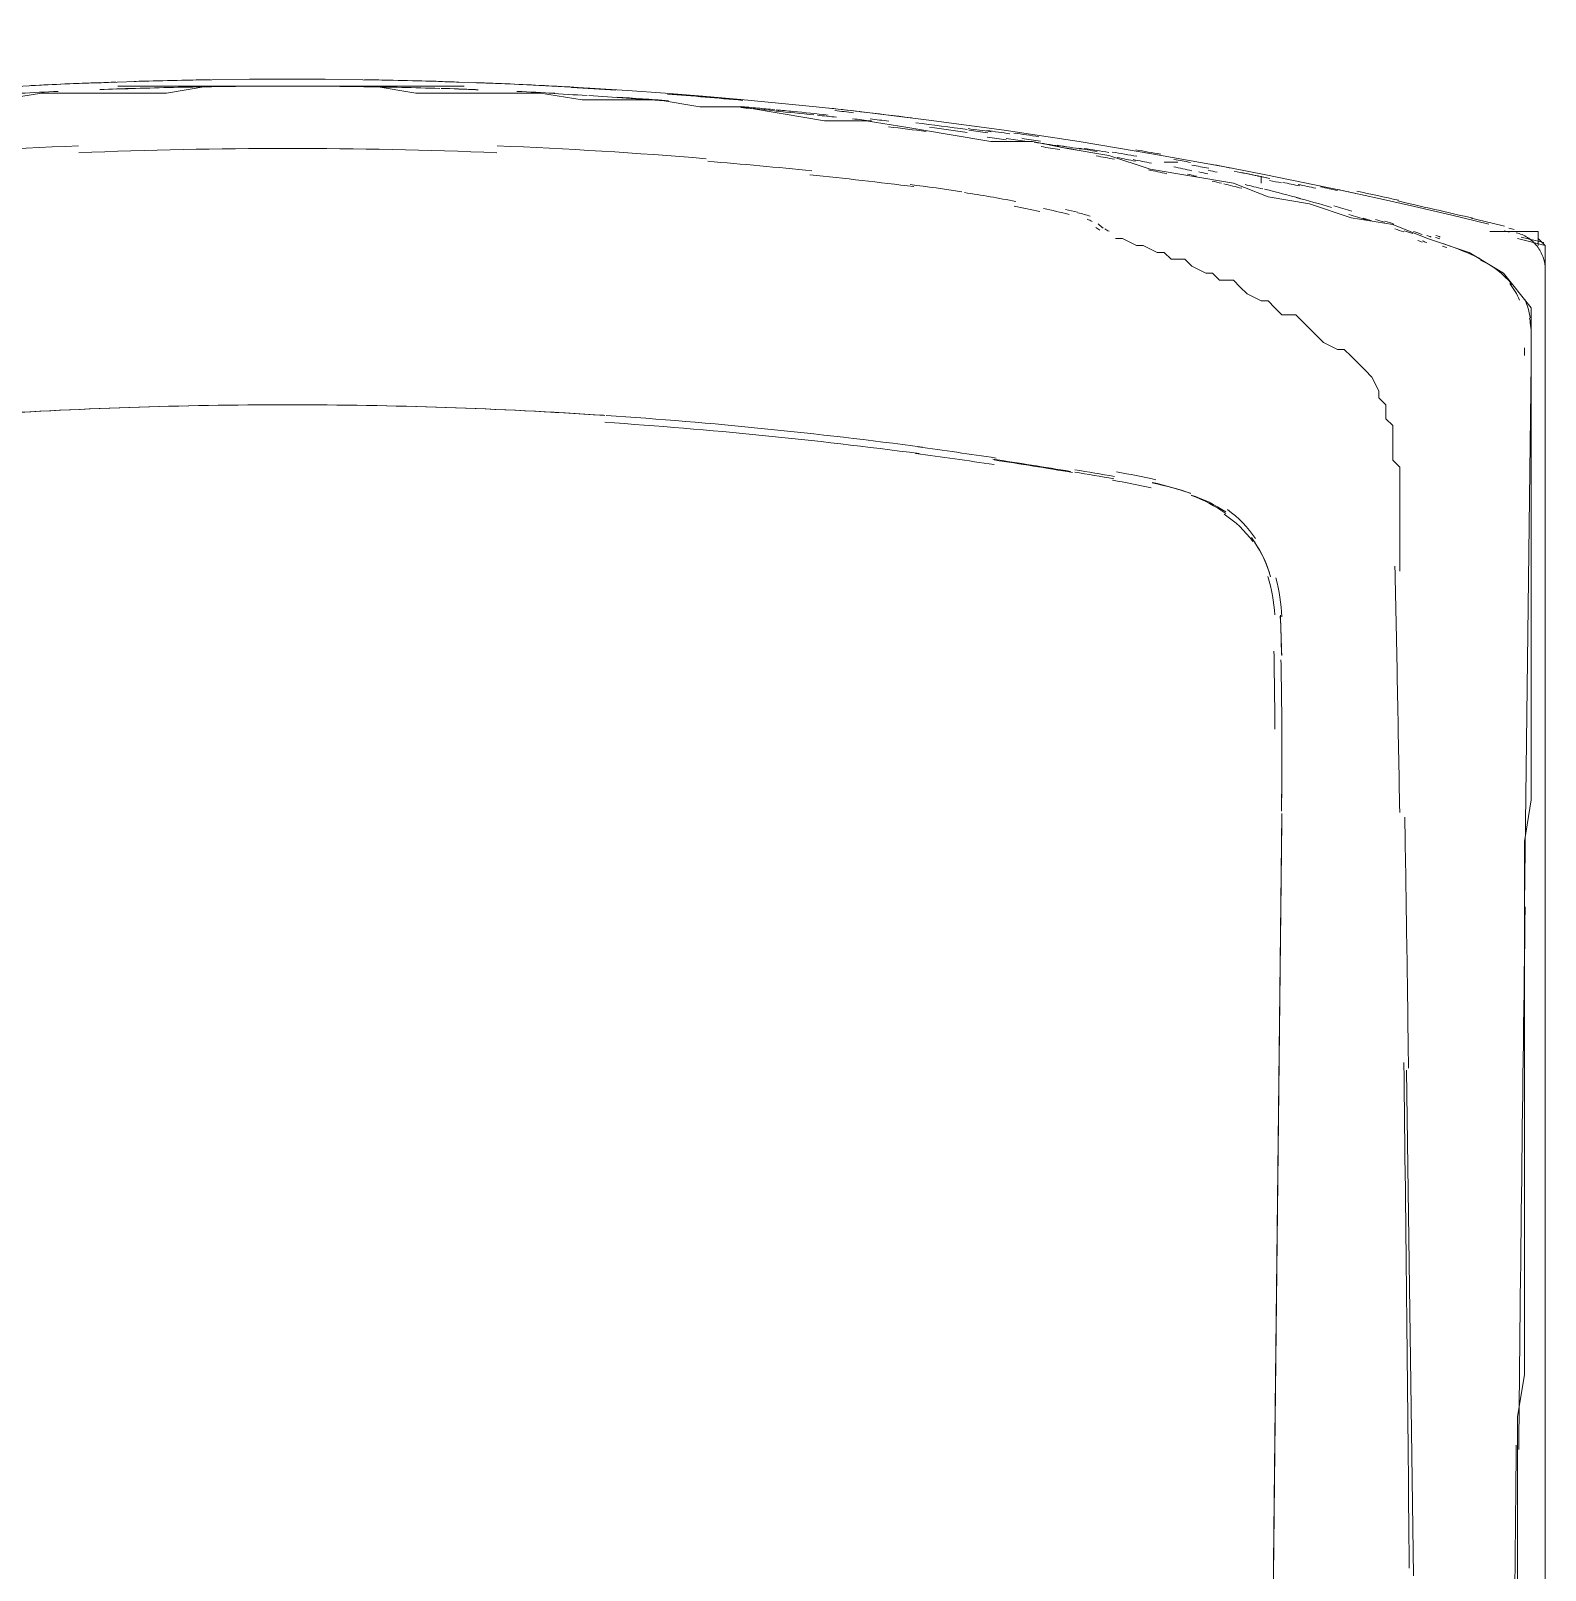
# Model space of a CAD drawing. Header units: metres. Extents: x 349703 to 349913, y 9282546 to 9282694.
# Drawn here: x 349721.3768 to 349721.7762, y 9282665.3808 to 9282665.7868 of the extents above; entities that cross this region are included whole.
import ezdxf

# ---------------------------------------------------------------- set-up
doc = ezdxf.new("R2010")
doc.units = ezdxf.units.M
doc.header["$LTSCALE"] = 0.25
doc.layers.add('ARQ-FONDO', color=253, linetype='CONTINUOUS', lineweight=9)

# ---------------------------------------------------------------- blocks, each defined once
blk = doc.blocks.new('LAVADORA')
at = {"layer": 'ARQ-FONDO', "linetype": 'Continuous', "lineweight": -2}
for p, q in [((3916.51042, 1595.61756), (3916.51042, 1595.61939)), ((3916.51042, 1595.61574), (3916.51042, 1595.61756)), ((3916.50493, 1595.5938), (3916.50676, 1595.5938)), ((3916.13757, 1595.5536), (3916.27099, 1595.55542)), ((3916.48849, 1595.54446), (3916.48849, 1595.54446)), ((3916.49214, 1595.53349), (3916.49214, 1595.5207)), ((3916.31486, 1595.52435), (3916.45741, 1595.52253)), ((3916.48849, 1595.51887), (3916.49031, 1595.52618)), ((3916.49214, 1595.5207), (3916.48849, 1595.5207)), ((3915.84514, 1595.51887), (3916.45376, 1595.51887)), ((3915.8488, 1595.51887), (3916.48117, 1595.51887)), ((3916.45376, 1595.51887), (3916.48849, 1595.51887)), ((3916.45376, 1595.51887), (3916.48849, 1595.51887)), ((3916.48117, 1595.51887), (3916.48117, 1595.51887))]:
    blk.add_line(p, q, dxfattribs=at)
for points in [[(3916.48849, 1595.51887), (3915.84514, 1595.51887), (3915.84514, 1595.5207), (3915.84514, 1595.52253), (3915.84332, 1595.52253), (3915.84332, 1595.5408), (3915.84332, 1595.54994), (3915.82869, 1595.54994), (3915.82869, 1595.70164), (3915.82504, 1595.77109), (3915.82504, 1595.84054), (3915.82504, 1595.89354), (3915.82869, 1595.99041)], [(3916.13574, 1595.52618), (3916.14671, 1595.52618), (3916.15768, 1595.52618), (3916.16864, 1595.52618), (3916.17961, 1595.52618), (3916.19057, 1595.52435), (3916.20154, 1595.52435), (3916.21251, 1595.52435), (3916.22347, 1595.52435), (3916.23444, 1595.52435), (3916.24358, 1595.52435), (3916.25454, 1595.52435), (3916.26551, 1595.52435), (3916.27647, 1595.52435), (3916.28744, 1595.52435), (3916.29841, 1595.52435), (3916.30937, 1595.52435), (3916.32034, 1595.52435), (3916.33131, 1595.52435), (3916.34227, 1595.52253), (3916.35324, 1595.52253), (3916.3642, 1595.52253), (3916.37517, 1595.52253), (3916.38614, 1595.52253), (3916.3971, 1595.52253), (3916.40807, 1595.52253), (3916.41903, 1595.52253), (3916.42817, 1595.52253), (3916.43914, 1595.52253), (3916.4501, 1595.52253), (3916.46107, 1595.52253), (3916.47204, 1595.52253), (3916.48117, 1595.52984), (3916.48666, 1595.53897), (3916.49031, 1595.54994), (3916.49397, 1595.55908), (3916.4958, 1595.57004), (3916.49945, 1595.58101), (3916.50128, 1595.59198), (3916.50493, 1595.60112), (3916.50676, 1595.61208), (3916.50859, 1595.62305), (3916.51225, 1595.63401), (3916.51407, 1595.64498), (3916.5159, 1595.65412), (3916.5159, 1595.66508), (3916.51773, 1595.67605), (3916.51956, 1595.68702), (3916.52138, 1595.69798), (3916.52138, 1595.70895), (3916.52321, 1595.71991), (3916.52504, 1595.73088), (3916.52504, 1595.74185), (3916.52687, 1595.75281), (3916.52687, 1595.76378), (3916.52687, 1595.77292), (3916.52869, 1595.78388), (3916.52869, 1595.79485), (3916.52869, 1595.80582), (3916.52869, 1595.81678), (3916.53052, 1595.82775), (3916.53052, 1595.83871), (3916.53052, 1595.84968), (3916.53052, 1595.86065), (3916.53052, 1595.87161), (3916.52869, 1595.88258), (3916.52869, 1595.89354), (3916.52869, 1595.90451), (3916.52869, 1595.91548), (3916.52687, 1595.92644)], [(3916.52869, 1595.89903), (3916.52869, 1595.90268), (3916.52869, 1595.90451), (3916.52869, 1595.90634), (3916.52869, 1595.90817), (3916.52869, 1595.90999)], [(3916.52869, 1595.78937), (3916.52869, 1595.79119), (3916.52869, 1595.79302), (3916.52869, 1595.79485), (3916.52869, 1595.79668), (3916.52869, 1595.80033)], [(3916.49031, 1595.63219), (3916.49031, 1595.63036), (3916.48849, 1595.6267), (3916.48849, 1595.62488), (3916.48666, 1595.62122), (3916.48666, 1595.61939), (3916.48483, 1595.61756), (3916.48483, 1595.61391), (3916.483, 1595.61208), (3916.48117, 1595.60843), (3916.48117, 1595.6066), (3916.47935, 1595.60477), (3916.47935, 1595.60112), (3916.47752, 1595.59929), (3916.47569, 1595.59746), (3916.47386, 1595.5938), (3916.47386, 1595.59198), (3916.47204, 1595.59015), (3916.47021, 1595.58832), (3916.47021, 1595.58467), (3916.46838, 1595.58284), (3916.46655, 1595.58101), (3916.46473, 1595.57918), (3916.4629, 1595.57736), (3916.46107, 1595.5737), (3916.46107, 1595.57187), (3916.45924, 1595.57004), (3916.45741, 1595.56822), (3916.45559, 1595.56639), (3916.45376, 1595.56456), (3916.4501, 1595.56273), (3916.44828, 1595.56273), (3916.44645, 1595.56091), (3916.44279, 1595.56091), (3916.44097, 1595.55908), (3916.43731, 1595.55908), (3916.43548, 1595.55908), (3916.43183, 1595.55908), (3916.43, 1595.55725), (3916.42634, 1595.55725), (3916.42452, 1595.55725), (3916.42269, 1595.55725), (3916.41903, 1595.55725), (3916.41721, 1595.55725), (3916.41355, 1595.55725), (3916.41172, 1595.55725), (3916.40807, 1595.55725), (3916.40624, 1595.55725), (3916.40258, 1595.55725)], [(3916.40258, 1595.55725), (3916.40624, 1595.55725), (3916.40807, 1595.55725), (3916.41172, 1595.55725), (3916.41355, 1595.55725), (3916.41721, 1595.55725), (3916.41903, 1595.55725), (3916.42269, 1595.55725), (3916.42452, 1595.55725), (3916.42634, 1595.55725), (3916.43, 1595.55725), (3916.43183, 1595.55908), (3916.43548, 1595.55908), (3916.43731, 1595.55908), (3916.44097, 1595.55908), (3916.44279, 1595.56091), (3916.44645, 1595.56091), (3916.44828, 1595.56273), (3916.4501, 1595.56273), (3916.45376, 1595.56456), (3916.45559, 1595.56639), (3916.45741, 1595.56822), (3916.45924, 1595.57004), (3916.46107, 1595.57187), (3916.46107, 1595.5737), (3916.4629, 1595.57736), (3916.46473, 1595.57918), (3916.46655, 1595.58101), (3916.46838, 1595.58284), (3916.47021, 1595.58467), (3916.47021, 1595.58832), (3916.47204, 1595.59015), (3916.47386, 1595.59198), (3916.47386, 1595.5938), (3916.47569, 1595.59746), (3916.47752, 1595.59929), (3916.47935, 1595.60112), (3916.47935, 1595.60477), (3916.48117, 1595.6066), (3916.48117, 1595.60843), (3916.483, 1595.61208), (3916.48483, 1595.61391), (3916.48483, 1595.61756), (3916.48666, 1595.61939), (3916.48666, 1595.62122), (3916.48849, 1595.62488), (3916.48849, 1595.6267), (3916.49031, 1595.63036)], [(3916.51042, 1595.61574), (3916.51042, 1595.61756), (3916.51042, 1595.61939)], [(3916.33679, 1595.58832), (3916.17047, 1595.59015), (3916.00598, 1595.59198), (3916.00598, 1595.59015), (3916.00598, 1595.58832), (3916.00598, 1595.58649), (3916.00598, 1595.58467), (3916.00598, 1595.58284), (3916.00598, 1595.58101), (3916.00598, 1595.57918), (3916.00598, 1595.57736), (3916.00598, 1595.57553), (3916.00598, 1595.57187), (3916.00598, 1595.57004), (3916.00598, 1595.56822), (3916.00598, 1595.56456), (3916.00598, 1595.56273), (3916.00598, 1595.56091), (3916.00598, 1595.55725), (3916.00598, 1595.55542), (3916.00598, 1595.5536)], [(3916.00781, 1595.59198), (3916.17412, 1595.59015), (3916.33862, 1595.58832)], [(3916.49214, 1595.53349), (3916.49214, 1595.5207), (3916.49031, 1595.5207), (3916.48849, 1595.51887)], [(3915.84697, 1595.5207), (3915.8488, 1595.5207), (3915.8488, 1595.51887), (3916.48117, 1595.51887)]]:
    blk.add_lwpolyline(points, dxfattribs=at)
blk.add_lwpolyline([(3916.53052, 1595.89537), (3916.53052, 1595.89537), (3916.53052, 1595.80399)], close=True, dxfattribs=at)
for points in [[(3916.4941, 1595.53377), (3916.54511, 1595.74195), (3916.5451, 1595.95937), (3916.49407, 1596.16755)], [(3916.51477, 1595.90576), (3916.51402, 1595.92414), (3916.51289, 1595.9425), (3916.51138, 1595.96083)], [(3916.51477, 1595.90576), (3916.51402, 1595.92414), (3916.51289, 1595.9425), (3916.51138, 1595.96083)], [(3916.44645, 1595.85059), (3916.44645, 1595.8785), (3916.44552, 1595.90641), (3916.44366, 1595.93425)], [(3916.44645, 1595.85059), (3916.44645, 1595.87838), (3916.44553, 1595.90617), (3916.44368, 1595.93389)], [(3916.52912, 1595.91108), (3916.52896, 1595.91441), (3916.5288, 1595.91774), (3916.52862, 1595.92107)], [(3916.53107, 1595.90932), (3916.53094, 1595.9123), (3916.5308, 1595.91527), (3916.53065, 1595.91824)], [(3916.53107, 1595.90932), (3916.53094, 1595.9123), (3916.5308, 1595.91527), (3916.53065, 1595.91824)], [(3916.53143, 1595.90027), (3916.53132, 1595.90328), (3916.5312, 1595.90629), (3916.53107, 1595.90929)], [(3916.53143, 1595.90027), (3916.53132, 1595.90328), (3916.5312, 1595.90629), (3916.53107, 1595.90929)], [(3916.51407, 1595.85059), (3916.51407, 1595.86896), (3916.5137, 1595.88733), (3916.51294, 1595.90568)], [(3916.51407, 1595.85059), (3916.51407, 1595.86896), (3916.5137, 1595.88733), (3916.51294, 1595.90568)], [(3916.53156, 1595.8959), (3916.5315, 1595.89759), (3916.53143, 1595.89929), (3916.53137, 1595.90098)], [(3916.52991, 1595.89113), (3916.52982, 1595.89413), (3916.52972, 1595.89713), (3916.52961, 1595.90013)], [(3916.52991, 1595.89113), (3916.52982, 1595.89413), (3916.52972, 1595.89713), (3916.52961, 1595.90013)], [(3916.5299, 1595.89082), (3916.52984, 1595.89247), (3916.52979, 1595.89412), (3916.52973, 1595.89577)], [(3916.53036, 1595.87071), (3916.53026, 1595.87738), (3916.5301, 1595.88404), (3916.5299, 1595.89071)], [(3916.5322, 1595.8709), (3916.53209, 1595.87763), (3916.53194, 1595.88435), (3916.53174, 1595.89107)], [(3916.5322, 1595.8709), (3916.53209, 1595.87763), (3916.53194, 1595.88435), (3916.53174, 1595.89107)], [(3916.53052, 1595.85059), (3916.53052, 1595.85733), (3916.53047, 1595.86406), (3916.53037, 1595.87079)], [(3916.53052, 1595.85059), (3916.53052, 1595.85733), (3916.53047, 1595.86406), (3916.53037, 1595.87079)], [(3916.53052, 1595.85059), (3916.53052, 1595.85725), (3916.53047, 1595.86391), (3916.53037, 1595.87057)], [(3916.44366, 1595.76693), (3916.44552, 1595.79478), (3916.44645, 1595.82268), (3916.44645, 1595.85059)], [(3916.44368, 1595.76729), (3916.44553, 1595.79502), (3916.44645, 1595.8228), (3916.44645, 1595.85059)], [(3916.51294, 1595.79537), (3916.51369, 1595.81377), (3916.51407, 1595.83218), (3916.51407, 1595.85059)], [(3916.51294, 1595.79537), (3916.51369, 1595.81377), (3916.51407, 1595.83218), (3916.51407, 1595.85059)], [(3916.53037, 1595.8304), (3916.53047, 1595.83713), (3916.53052, 1595.84386), (3916.53052, 1595.85059)], [(3916.53037, 1595.8304), (3916.53047, 1595.83713), (3916.53052, 1595.84386), (3916.53052, 1595.85059)], [(3916.53037, 1595.83061), (3916.53047, 1595.83727), (3916.53052, 1595.84393), (3916.53052, 1595.85059)], [(3916.5299, 1595.81048), (3916.5301, 1595.81714), (3916.53026, 1595.82381), (3916.53036, 1595.83047)], [(3916.53174, 1595.81011), (3916.53194, 1595.81684), (3916.53209, 1595.82356), (3916.5322, 1595.83029)], [(3916.53174, 1595.81011), (3916.53194, 1595.81684), (3916.53209, 1595.82356), (3916.5322, 1595.83029)], [(3916.52961, 1595.80105), (3916.52972, 1595.80405), (3916.52982, 1595.80706), (3916.52991, 1595.81006)], [(3916.52961, 1595.80105), (3916.52972, 1595.80405), (3916.52982, 1595.80706), (3916.52991, 1595.81006)], [(3916.53156, 1595.80542), (3916.53162, 1595.80707), (3916.53167, 1595.80872), (3916.53172, 1595.81037)], [(3916.52954, 1595.80034), (3916.52961, 1595.80203), (3916.52967, 1595.80373), (3916.52973, 1595.80542)], [(3916.53107, 1595.79189), (3916.5312, 1595.7949), (3916.53132, 1595.79791), (3916.53143, 1595.80092)], [(3916.53107, 1595.79189), (3916.5312, 1595.7949), (3916.53132, 1595.79791), (3916.53143, 1595.80092)], [(3916.51137, 1595.74023), (3916.51288, 1595.75856), (3916.51401, 1595.77692), (3916.51477, 1595.7953)], [(3916.51137, 1595.74023), (3916.51288, 1595.75856), (3916.51401, 1595.77692), (3916.51477, 1595.7953)], [(3916.53065, 1595.78294), (3916.5308, 1595.78592), (3916.53094, 1595.78889), (3916.53107, 1595.79186)], [(3916.53065, 1595.78294), (3916.5308, 1595.78592), (3916.53094, 1595.78889), (3916.53107, 1595.79186)], [(3916.52862, 1595.78011), (3916.5288, 1595.78344), (3916.52896, 1595.78677), (3916.52912, 1595.7901)], [(3916.52803, 1595.77162), (3916.52823, 1595.77496), (3916.52843, 1595.7783), (3916.52861, 1595.78165)], [(3916.53018, 1595.77395), (3916.53034, 1595.77689), (3916.5305, 1595.77982), (3916.53065, 1595.78276)], [(3916.53018, 1595.77395), (3916.53034, 1595.77689), (3916.5305, 1595.77982), (3916.53065, 1595.78276)], [(3916.52983, 1595.76984), (3916.52995, 1595.77178), (3916.53006, 1595.77373), (3916.53017, 1595.77567)], [(3916.52983, 1595.76984), (3916.52995, 1595.77178), (3916.53006, 1595.77373), (3916.53017, 1595.77567)], [(3916.52663, 1595.75127), (3916.52714, 1595.7579), (3916.5276, 1595.76453), (3916.52801, 1595.77117)], [(3916.43358, 1595.68399), (3916.43724, 1595.71154), (3916.44, 1595.7392), (3916.44184, 1595.76693)], [(3916.52946, 1595.764), (3916.52959, 1595.76595), (3916.52971, 1595.76789), (3916.52983, 1595.76984)], [(3916.52946, 1595.764), (3916.52959, 1595.76595), (3916.52971, 1595.76789), (3916.52983, 1595.76984)], [(3916.43528, 1595.68315), (3916.43899, 1595.71086), (3916.44178, 1595.73868), (3916.44364, 1595.76657)], [(3916.52666, 1595.75012), (3916.52701, 1595.75471), (3916.52733, 1595.75929), (3916.52763, 1595.76388)], [(3916.52666, 1595.75012), (3916.52701, 1595.75471), (3916.52733, 1595.75929), (3916.52763, 1595.76388)], [(3916.52674, 1595.73051), (3916.52735, 1595.73714), (3916.52791, 1595.74378), (3916.52843, 1595.75043)], [(3916.52737, 1595.73604), (3916.52776, 1595.7406), (3916.52813, 1595.74515), (3916.52847, 1595.74971)], [(3916.52737, 1595.73604), (3916.52776, 1595.7406), (3916.52813, 1595.74515), (3916.52847, 1595.74971)], [(3916.50818, 1595.71231), (3916.50909, 1595.72145), (3916.50993, 1595.7306), (3916.51068, 1595.73976)], [(3916.50818, 1595.71231), (3916.50909, 1595.72145), (3916.50993, 1595.7306), (3916.51068, 1595.73976)], [(3916.52695, 1595.73119), (3916.52709, 1595.73276), (3916.52723, 1595.73432), (3916.52736, 1595.73588)], [(3916.52695, 1595.73119), (3916.52709, 1595.73276), (3916.52723, 1595.73432), (3916.52736, 1595.73588)], [(3916.52389, 1595.721), (3916.52422, 1595.72433), (3916.52454, 1595.72766), (3916.52485, 1595.731)], [(3916.52471, 1595.72663), (3916.52485, 1595.72815), (3916.52499, 1595.72967), (3916.52513, 1595.73119)], [(3916.52471, 1595.72663), (3916.52485, 1595.72815), (3916.52499, 1595.72967), (3916.52513, 1595.73119)], [(3916.52428, 1595.72208), (3916.52443, 1595.72359), (3916.52457, 1595.72511), (3916.52471, 1595.72663)], [(3916.52428, 1595.72208), (3916.52443, 1595.72359), (3916.52457, 1595.72511), (3916.52471, 1595.72663)], [(3916.5229, 1595.7118), (3916.52326, 1595.71511), (3916.5236, 1595.71842), (3916.52393, 1595.72173)], [(3916.52383, 1595.71729), (3916.52398, 1595.71877), (3916.52412, 1595.72025), (3916.52426, 1595.72173)], [(3916.52383, 1595.71729), (3916.52398, 1595.71877), (3916.52412, 1595.72025), (3916.52426, 1595.72173)], [(3916.52288, 1595.70802), (3916.52321, 1595.71111), (3916.52352, 1595.7142), (3916.52383, 1595.71729)], [(3916.52288, 1595.70802), (3916.52321, 1595.71111), (3916.52352, 1595.7142), (3916.52383, 1595.71729)], [(3916.50399, 1595.68538), (3916.50515, 1595.69451), (3916.50619, 1595.70365), (3916.5071, 1595.7128)], [(3916.50399, 1595.68538), (3916.50515, 1595.69451), (3916.50619, 1595.70365), (3916.5071, 1595.7128)], [(3916.5223, 1595.70583), (3916.52249, 1595.70749), (3916.52267, 1595.70916), (3916.52285, 1595.71082)], [(3916.5235, 1595.70133), (3916.52369, 1595.70297), (3916.52387, 1595.7046), (3916.52405, 1595.70624)], [(3916.52368, 1595.69849), (3916.52403, 1595.70154), (3916.52436, 1595.70459), (3916.52469, 1595.70764)], [(3916.52368, 1595.69849), (3916.52403, 1595.70154), (3916.52436, 1595.70459), (3916.52469, 1595.70764)], [(3916.52131, 1595.6966), (3916.52151, 1595.69827), (3916.5217, 1595.69995), (3916.5219, 1595.70163)], [(3916.52215, 1595.68602), (3916.5227, 1595.69052), (3916.52323, 1595.69501), (3916.52374, 1595.69951)], [(3916.52215, 1595.68602), (3916.5227, 1595.69052), (3916.52323, 1595.69501), (3916.52374, 1595.69951)], [(3916.52127, 1595.69197), (3916.52147, 1595.69362), (3916.52167, 1595.69528), (3916.52187, 1595.69693)], [(3916.51853, 1595.68215), (3916.51896, 1595.68545), (3916.51938, 1595.68875), (3916.51978, 1595.69205)], [(3916.50264, 1595.67276), (3916.50334, 1595.67729), (3916.50398, 1595.68183), (3916.50456, 1595.68638)], [(3916.50264, 1595.67276), (3916.50334, 1595.67729), (3916.50398, 1595.68183), (3916.50456, 1595.68638)], [(3916.43069, 1595.66426), (3916.43172, 1595.67115), (3916.4327, 1595.67805), (3916.43362, 1595.68496)], [(3916.43241, 1595.66371), (3916.43345, 1595.67058), (3916.43443, 1595.67747), (3916.43536, 1595.68437)], [(3916.51907, 1595.67135), (3916.51968, 1595.67587), (3916.52026, 1595.68039), (3916.52082, 1595.68492)], [(3916.51907, 1595.67135), (3916.51968, 1595.67587), (3916.52026, 1595.68039), (3916.52082, 1595.68492)], [(3916.51831, 1595.67134), (3916.51878, 1595.67464), (3916.51923, 1595.67794), (3916.51966, 1595.68124)], [(3916.50009, 1595.65851), (3916.50096, 1595.66302), (3916.50175, 1595.66754), (3916.50245, 1595.67208)], [(3916.50009, 1595.65851), (3916.50096, 1595.66302), (3916.50175, 1595.66754), (3916.50245, 1595.67208)], [(3916.51821, 1595.66593), (3916.51845, 1595.66758), (3916.51869, 1595.66922), (3916.51892, 1595.67087)], [(3916.51848, 1595.66505), (3916.51876, 1595.66707), (3916.51903, 1595.66908), (3916.5193, 1595.67109)], [(3916.51848, 1595.66505), (3916.51876, 1595.66707), (3916.51903, 1595.66908), (3916.5193, 1595.67109)], [(3916.51632, 1595.66105), (3916.51657, 1595.66271), (3916.51681, 1595.66437), (3916.51706, 1595.66603)], [(3916.51794, 1595.66006), (3916.51824, 1595.6621), (3916.51852, 1595.66413), (3916.51881, 1595.66617)], [(3916.51794, 1595.66006), (3916.51824, 1595.6621), (3916.51852, 1595.66413), (3916.51881, 1595.66617)], [(3916.42861, 1595.64356), (3916.42976, 1595.65043), (3916.43086, 1595.65731), (3916.4319, 1595.66419)], [(3916.42888, 1595.6441), (3916.43002, 1595.65092), (3916.4311, 1595.65775), (3916.43213, 1595.66458)], [(3916.49745, 1595.65219), (3916.49793, 1595.65443), (3916.49839, 1595.65668), (3916.49882, 1595.65893)], [(3916.49745, 1595.65219), (3916.49793, 1595.65443), (3916.49839, 1595.65668), (3916.49882, 1595.65893)], [(3916.51596, 1595.65609), (3916.51622, 1595.65774), (3916.51648, 1595.65939), (3916.51673, 1595.66104)], [(3916.51717, 1595.65242), (3916.51749, 1595.65462), (3916.51781, 1595.65681), (3916.51813, 1595.65901)], [(3916.51717, 1595.65242), (3916.51749, 1595.65462), (3916.51781, 1595.65681), (3916.51813, 1595.65901)], [(3916.51471, 1595.64711), (3916.51504, 1595.64928), (3916.51537, 1595.65145), (3916.5157, 1595.65363)], [(3916.51472, 1595.64722), (3916.51505, 1595.64936), (3916.51538, 1595.65149), (3916.5157, 1595.65363)], [(3916.51595, 1595.65197), (3916.51622, 1595.65361), (3916.51648, 1595.65524), (3916.51674, 1595.65688)], [(3916.49668, 1595.64447), (3916.49723, 1595.6467), (3916.49775, 1595.64893), (3916.49823, 1595.65118)], [(3916.49668, 1595.64447), (3916.49723, 1595.6467), (3916.49775, 1595.64893), (3916.49823, 1595.65118)], [(3916.51375, 1595.64693), (3916.51402, 1595.64855), (3916.51429, 1595.65017), (3916.51456, 1595.65179)], [(3916.49797, 1595.64544), (3916.49771, 1595.64439), (3916.49747, 1595.64333), (3916.49726, 1595.64226)], [(3916.49797, 1595.64544), (3916.49771, 1595.64439), (3916.49747, 1595.64333), (3916.49726, 1595.64226)], [(3916.51372, 1595.64263), (3916.51401, 1595.64428), (3916.51429, 1595.64592), (3916.51457, 1595.64756)], [(3916.51385, 1595.64098), (3916.5142, 1595.6432), (3916.51455, 1595.64541), (3916.5149, 1595.64763)], [(3916.51385, 1595.64098), (3916.5142, 1595.64316), (3916.51454, 1595.64534), (3916.51488, 1595.64752)], [(3916.42697, 1595.63265), (3916.42756, 1595.63608), (3916.42814, 1595.63952), (3916.42871, 1595.64296)], [(3916.42756, 1595.63246), (3916.42816, 1595.63596), (3916.42875, 1595.63945), (3916.42934, 1595.64294)], [(3916.49621, 1595.63889), (3916.49656, 1595.63995), (3916.49684, 1595.64102), (3916.49706, 1595.64212)], [(3916.49621, 1595.63889), (3916.49656, 1595.63995), (3916.49684, 1595.64102), (3916.49706, 1595.64212)], [(3916.51326, 1595.63704), (3916.51355, 1595.63866), (3916.51385, 1595.64029), (3916.51413, 1595.64191)], [(3916.49248, 1595.63631), (3916.49277, 1595.63665), (3916.49301, 1595.63702), (3916.49322, 1595.63741)], [(3916.49248, 1595.63631), (3916.49277, 1595.63665), (3916.49301, 1595.63702), (3916.49322, 1595.63741)], [(3916.49484, 1595.63838), (3916.49506, 1595.6388), (3916.49524, 1595.63923), (3916.49539, 1595.63967)], [(3916.49484, 1595.63838), (3916.49506, 1595.6388), (3916.49524, 1595.63923), (3916.49539, 1595.63967)], [(3916.51121, 1595.63248), (3916.51152, 1595.63409), (3916.51182, 1595.6357), (3916.51212, 1595.63732)], [(3916.51303, 1595.63399), (3916.51339, 1595.63616), (3916.51375, 1595.63834), (3916.5141, 1595.64052)], [(3916.51303, 1595.63399), (3916.51339, 1595.63616), (3916.51375, 1595.63834), (3916.5141, 1595.64052)], [(3916.42459, 1595.62279), (3916.42532, 1595.62618), (3916.42598, 1595.62959), (3916.42657, 1595.63301)], [(3916.49291, 1595.63501), (3916.49261, 1595.6347), (3916.49239, 1595.63432), (3916.49226, 1595.63391)], [(3916.49291, 1595.63501), (3916.49261, 1595.6347), (3916.49239, 1595.63432), (3916.49226, 1595.63391)], [(3916.49302, 1595.63549), (3916.49341, 1595.63589), (3916.49379, 1595.63631), (3916.49415, 1595.63675)], [(3916.49302, 1595.63549), (3916.49341, 1595.63589), (3916.49379, 1595.63631), (3916.49415, 1595.63675)], [(3916.51201, 1595.62657), (3916.51238, 1595.62873), (3916.51275, 1595.63089), (3916.51311, 1595.63306)], [(3916.51201, 1595.62657), (3916.51238, 1595.62873), (3916.51275, 1595.63089), (3916.51311, 1595.63306)], [(3916.42671, 1595.62161), (3916.42747, 1595.62503), (3916.42815, 1595.62847), (3916.42875, 1595.63192)], [(3916.51071, 1595.62691), (3916.51104, 1595.62854), (3916.51136, 1595.63017), (3916.51167, 1595.6318)], [(3916.51017, 1595.62276), (3916.5105, 1595.62435), (3916.51082, 1595.62594), (3916.51114, 1595.62753)], [(3916.51255, 1595.6203), (3916.51294, 1595.62248), (3916.51332, 1595.62466), (3916.5137, 1595.62684)], [(3916.51255, 1595.6203), (3916.51294, 1595.62248), (3916.51332, 1595.62466), (3916.5137, 1595.62684)], [(3916.42308, 1595.61232), (3916.42424, 1595.61563), (3916.42521, 1595.61901), (3916.42598, 1595.62243)], [(3916.42312, 1595.61244), (3916.42421, 1595.61577), (3916.42513, 1595.61916), (3916.42587, 1595.62258)], [(3916.5074, 1595.6187), (3916.50774, 1595.62029), (3916.50808, 1595.62189), (3916.50841, 1595.6235)], [(3916.50818, 1595.61207), (3916.50853, 1595.61367), (3916.50888, 1595.61527), (3916.50923, 1595.61687)], [(3916.51038, 1595.61243), (3916.51066, 1595.61388), (3916.51092, 1595.61534), (3916.51119, 1595.6168)], [(3916.51038, 1595.61243), (3916.51066, 1595.61388), (3916.51092, 1595.61534), (3916.51119, 1595.6168)], [(3916.50675, 1595.61083), (3916.50694, 1595.61163), (3916.50712, 1595.61243), (3916.5073, 1595.61324)], [(3916.41776, 1595.60308), (3916.41977, 1595.60587), (3916.42137, 1595.60893), (3916.42251, 1595.61217)], [(3916.41819, 1595.60313), (3916.42009, 1595.60596), (3916.42159, 1595.60904), (3916.42265, 1595.61228)], [(3916.50735, 1595.60785), (3916.50753, 1595.60864), (3916.50772, 1595.60944), (3916.5079, 1595.61023)], [(3916.50884, 1595.60762), (3916.50912, 1595.60909), (3916.5094, 1595.61057), (3916.50967, 1595.61204)], [(3916.50884, 1595.60762), (3916.50912, 1595.60909), (3916.5094, 1595.61057), (3916.50967, 1595.61204)], [(3916.5049, 1595.60429), (3916.50509, 1595.60509), (3916.50528, 1595.6059), (3916.50547, 1595.6067)], [(3916.50778, 1595.60539), (3916.50797, 1595.60618), (3916.50815, 1595.60697), (3916.50833, 1595.60775)], [(3916.50868, 1595.60061), (3916.5091, 1595.60276), (3916.50952, 1595.60492), (3916.50993, 1595.60709)], [(3916.50868, 1595.60061), (3916.5091, 1595.60276), (3916.50952, 1595.60492), (3916.50993, 1595.60709)], [(3916.4104, 1595.59601), (3916.41322, 1595.59809), (3916.41565, 1595.60063), (3916.4176, 1595.60354)], [(3916.41119, 1595.59528), (3916.41414, 1595.59727), (3916.41672, 1595.59976), (3916.4188, 1595.60264)], [(3916.50357, 1595.5989), (3916.50396, 1595.60048), (3916.50434, 1595.60206), (3916.50472, 1595.60365)], [(3916.50676, 1595.59434), (3916.5072, 1595.59654), (3916.50764, 1595.59875), (3916.50807, 1595.60095)], [(3916.50681, 1595.5946), (3916.50723, 1595.59672), (3916.50765, 1595.59884), (3916.50807, 1595.60095)], [(3916.40212, 1595.59162), (3916.40548, 1595.59268), (3916.40864, 1595.59428), (3916.41148, 1595.59637)], [(3916.50339, 1595.59332), (3916.50379, 1595.5949), (3916.50418, 1595.59648), (3916.50457, 1595.59805)], [(3916.40105, 1595.5913), (3916.40437, 1595.59222), (3916.40752, 1595.59367), (3916.41038, 1595.59559)], [(3916.50087, 1595.58346), (3916.50171, 1595.58659), (3916.50254, 1595.58973), (3916.50333, 1595.59287)], [(3916.50615, 1595.59153), (3916.50638, 1595.59263), (3916.5066, 1595.59373), (3916.50682, 1595.59483)], [(3916.50615, 1595.59153), (3916.50637, 1595.59259), (3916.50658, 1595.59364), (3916.50679, 1595.5947)], [(3916.33925, 1595.58844), (3916.34615, 1595.58834), (3916.35305, 1595.58831), (3916.35996, 1595.58833)], [(3916.33953, 1595.58842), (3916.34641, 1595.58833), (3916.3533, 1595.5883), (3916.36018, 1595.58834)], [(3916.35834, 1595.58833), (3916.36529, 1595.58835), (3916.37223, 1595.58843), (3916.37917, 1595.58857)], [(3916.36088, 1595.59017), (3916.36774, 1595.59021), (3916.3746, 1595.5903), (3916.38147, 1595.59043)], [(3916.38033, 1595.58838), (3916.3838, 1595.58845), (3916.38726, 1595.58857), (3916.39072, 1595.58875)], [(3916.38056, 1595.58844), (3916.38403, 1595.5885), (3916.38749, 1595.5886), (3916.39096, 1595.58873)], [(3916.39052, 1595.58835), (3916.39399, 1595.58848), (3916.39744, 1595.58901), (3916.4008, 1595.58994)], [(3916.39102, 1595.59021), (3916.39448, 1595.59039), (3916.3979, 1595.591), (3916.4012, 1595.59204)], [(3916.50419, 1595.58356), (3916.5045, 1595.58508), (3916.50481, 1595.5866), (3916.50513, 1595.58811)], [(3916.50419, 1595.58356), (3916.5045, 1595.58508), (3916.50481, 1595.5866), (3916.50513, 1595.58811)], [(3916.50498, 1595.58847), (3916.50519, 1595.5895), (3916.5054, 1595.59053), (3916.50561, 1595.59156)], [(3916.50498, 1595.58847), (3916.50519, 1595.5895), (3916.5054, 1595.59053), (3916.50561, 1595.59156)], [(3916.49852, 1595.57521), (3916.49941, 1595.57832), (3916.50028, 1595.58144), (3916.50113, 1595.58457)], [(3916.50358, 1595.57938), (3916.50391, 1595.58093), (3916.50423, 1595.58247), (3916.50455, 1595.58401)], [(3916.50358, 1595.57938), (3916.50391, 1595.58093), (3916.50423, 1595.58247), (3916.50455, 1595.58401)], [(3916.50297, 1595.57363), (3916.5033, 1595.57514), (3916.50362, 1595.57665), (3916.50394, 1595.57817)], [(3916.50297, 1595.57363), (3916.5033, 1595.57514), (3916.50362, 1595.57665), (3916.50394, 1595.57817)], [(3916.49757, 1595.56988), (3916.49803, 1595.57145), (3916.49849, 1595.57302), (3916.49894, 1595.57459)], [(3916.50222, 1595.56892), (3916.50257, 1595.5705), (3916.50291, 1595.57207), (3916.50325, 1595.57365)], [(3916.50222, 1595.56892), (3916.50257, 1595.5705), (3916.50291, 1595.57207), (3916.50325, 1595.57365)], [(3916.49525, 1595.56603), (3916.49573, 1595.56756), (3916.49619, 1595.5691), (3916.49665, 1595.57064)], [(3916.50039, 1595.55756), (3916.50122, 1595.56123), (3916.50203, 1595.56491), (3916.50283, 1595.56859)], [(3916.50039, 1595.55756), (3916.50122, 1595.56123), (3916.50203, 1595.56491), (3916.50283, 1595.56859)], [(3916.49493, 1595.56454), (3916.49518, 1595.56532), (3916.49542, 1595.5661), (3916.49566, 1595.56688)], [(3916.49414, 1595.55881), (3916.49439, 1595.55958), (3916.49464, 1595.56036), (3916.49488, 1595.56113)], [(3916.49462, 1595.5613), (3916.49487, 1595.56207), (3916.49511, 1595.56283), (3916.49535, 1595.5636)], [(3916.1396, 1595.55475), (3916.18406, 1595.55513), (3916.22852, 1595.5556), (3916.27297, 1595.55617)], [(3916.27145, 1595.55493), (3916.29353, 1595.55521), (3916.3156, 1595.55554), (3916.33768, 1595.55591)], [(3916.27145, 1595.55493), (3916.29353, 1595.55521), (3916.3156, 1595.55554), (3916.33768, 1595.55591)], [(3916.33894, 1595.55726), (3916.36061, 1595.55762), (3916.38227, 1595.55804), (3916.40393, 1595.55851)], [(3916.33894, 1595.55726), (3916.36061, 1595.55762), (3916.38227, 1595.55804), (3916.40393, 1595.55851)], [(3916.49161, 1595.55379), (3916.49186, 1595.55455), (3916.49211, 1595.55531), (3916.49236, 1595.55607)], [(3916.49209, 1595.5562), (3916.49234, 1595.55697), (3916.49259, 1595.55774), (3916.49284, 1595.55851)], [(3916.49766, 1595.54659), (3916.49852, 1595.55031), (3916.49937, 1595.55404), (3916.50021, 1595.55776)], [(3916.49766, 1595.54659), (3916.49852, 1595.55031), (3916.49937, 1595.55404), (3916.50021, 1595.55776)], [(3916.48938, 1595.55134), (3916.48951, 1595.55172), (3916.48964, 1595.5521), (3916.48977, 1595.55247)], [(3916.4914, 1595.55131), (3916.49166, 1595.55206), (3916.49191, 1595.55283), (3916.49216, 1595.55359)], [(3916.48928, 1595.55012), (3916.48941, 1595.55051), (3916.48954, 1595.55089), (3916.48967, 1595.55128)], [(3916.49021, 1595.54663), (3916.49034, 1595.54701), (3916.49048, 1595.54739), (3916.49061, 1595.54777)], [(3916.49071, 1595.54896), (3916.49084, 1595.54934), (3916.49097, 1595.54973), (3916.49111, 1595.55012)], [(3916.49071, 1595.54655), (3916.49084, 1595.54693), (3916.49097, 1595.54731), (3916.49111, 1595.54769)], [(3916.48505, 1595.536), (3916.48647, 1595.53913), (3916.48776, 1595.54233), (3916.48891, 1595.54557)], [(3916.48792, 1595.54485), (3916.48805, 1595.54522), (3916.48818, 1595.54559), (3916.48831, 1595.54596)], [(3916.49565, 1595.53797), (3916.49634, 1595.54087), (3916.49702, 1595.54376), (3916.49769, 1595.54666)], [(3916.49565, 1595.53797), (3916.49634, 1595.54087), (3916.49702, 1595.54376), (3916.49769, 1595.54666)], [(3916.47821, 1595.52763), (3916.48095, 1595.52986), (3916.48314, 1595.53269), (3916.48461, 1595.53591)], [(3916.49357, 1595.5296), (3916.49429, 1595.53253), (3916.495, 1595.53546), (3916.4957, 1595.53839)], [(3916.49357, 1595.5296), (3916.49429, 1595.53253), (3916.495, 1595.53546), (3916.4957, 1595.53839)], [(3916.17205, 1595.52651), (3916.12382, 1595.527), (3916.0756, 1595.52737), (3916.02737, 1595.52762)], [(3916.47407, 1595.52566), (3916.47563, 1595.5263), (3916.47709, 1595.52717), (3916.47841, 1595.52823)], [(3916.49233, 1595.52967), (3916.49222, 1595.52923), (3916.4921, 1595.52879), (3916.492, 1595.52835)], [(3916.49233, 1595.52967), (3916.49222, 1595.52923), (3916.4921, 1595.52879), (3916.492, 1595.52835)], [(3916.49271, 1595.5271), (3916.49282, 1595.52755), (3916.49293, 1595.52799), (3916.49304, 1595.52843)], [(3916.49271, 1595.5271), (3916.49282, 1595.52755), (3916.49293, 1595.52799), (3916.49304, 1595.52843)], [(3916.31408, 1595.52416), (3916.26635, 1595.52481), (3916.21861, 1595.52538), (3916.17088, 1595.52587)], [(3916.45948, 1595.52437), (3916.46121, 1595.52435), (3916.46293, 1595.52435), (3916.46466, 1595.52437)], [(3916.46938, 1595.52283), (3916.47107, 1595.52311), (3916.47273, 1595.52359), (3916.47432, 1595.52424)], [(3916.48837, 1595.52107), (3916.48924, 1595.52177), (3916.48999, 1595.52261), (3916.49059, 1595.52355)], [(3916.48845, 1595.52114), (3916.48929, 1595.52182), (3916.49001, 1595.52264), (3916.49059, 1595.52355)], [(3916.48922, 1595.51926), (3916.48972, 1595.52125), (3916.49022, 1595.52323), (3916.49071, 1595.52522)], [(3916.49059, 1595.52355), (3916.49116, 1595.52446), (3916.49159, 1595.52546), (3916.49185, 1595.52651)], [(3916.49059, 1595.52355), (3916.49116, 1595.52446), (3916.49159, 1595.52546), (3916.49185, 1595.52651)], [(3916.46426, 1595.52253), (3916.46596, 1595.52255), (3916.46766, 1595.5227), (3916.46934, 1595.52298)], [(3916.48207, 1595.51887), (3916.48319, 1595.51887), (3916.4843, 1595.51905), (3916.48536, 1595.51942)], [(3916.48207, 1595.51887), (3916.48319, 1595.51887), (3916.4843, 1595.51905), (3916.48536, 1595.51942)], [(3916.48536, 1595.51942), (3916.48641, 1595.51978), (3916.4874, 1595.52032), (3916.48828, 1595.521)], [(3916.48536, 1595.51942), (3916.48641, 1595.51978), (3916.4874, 1595.52032), (3916.48828, 1595.521)], [(3916.48828, 1595.521), (3916.48831, 1595.52103), (3916.48834, 1595.52105), (3916.48837, 1595.52107)], [(3916.48837, 1595.52107), (3916.48839, 1595.52109), (3916.48842, 1595.52112), (3916.48845, 1595.52114)]]:
    blk.add_open_spline(points, degree=3, dxfattribs=at)
blk = doc.blocks.new('MODULO 3 A 5 AÑOS NUEVO')
at = {"layer": 'ARQ-FONDO', "rotation": 90.00000000000003}
blk.add_blockref('LAVADORA', (352343.02243, 9278727.03968), dxfattribs=at)

msp = doc.modelspace()

# ---------------------------------------------------------------- block references
at = {"layer": 'ARQ-FONDO'}
msp.add_blockref('MODULO 3 A 5 AÑOS NUEVO', (-1025.72732, 22.20202), dxfattribs=at)

doc.saveas('drawing.dxf')
